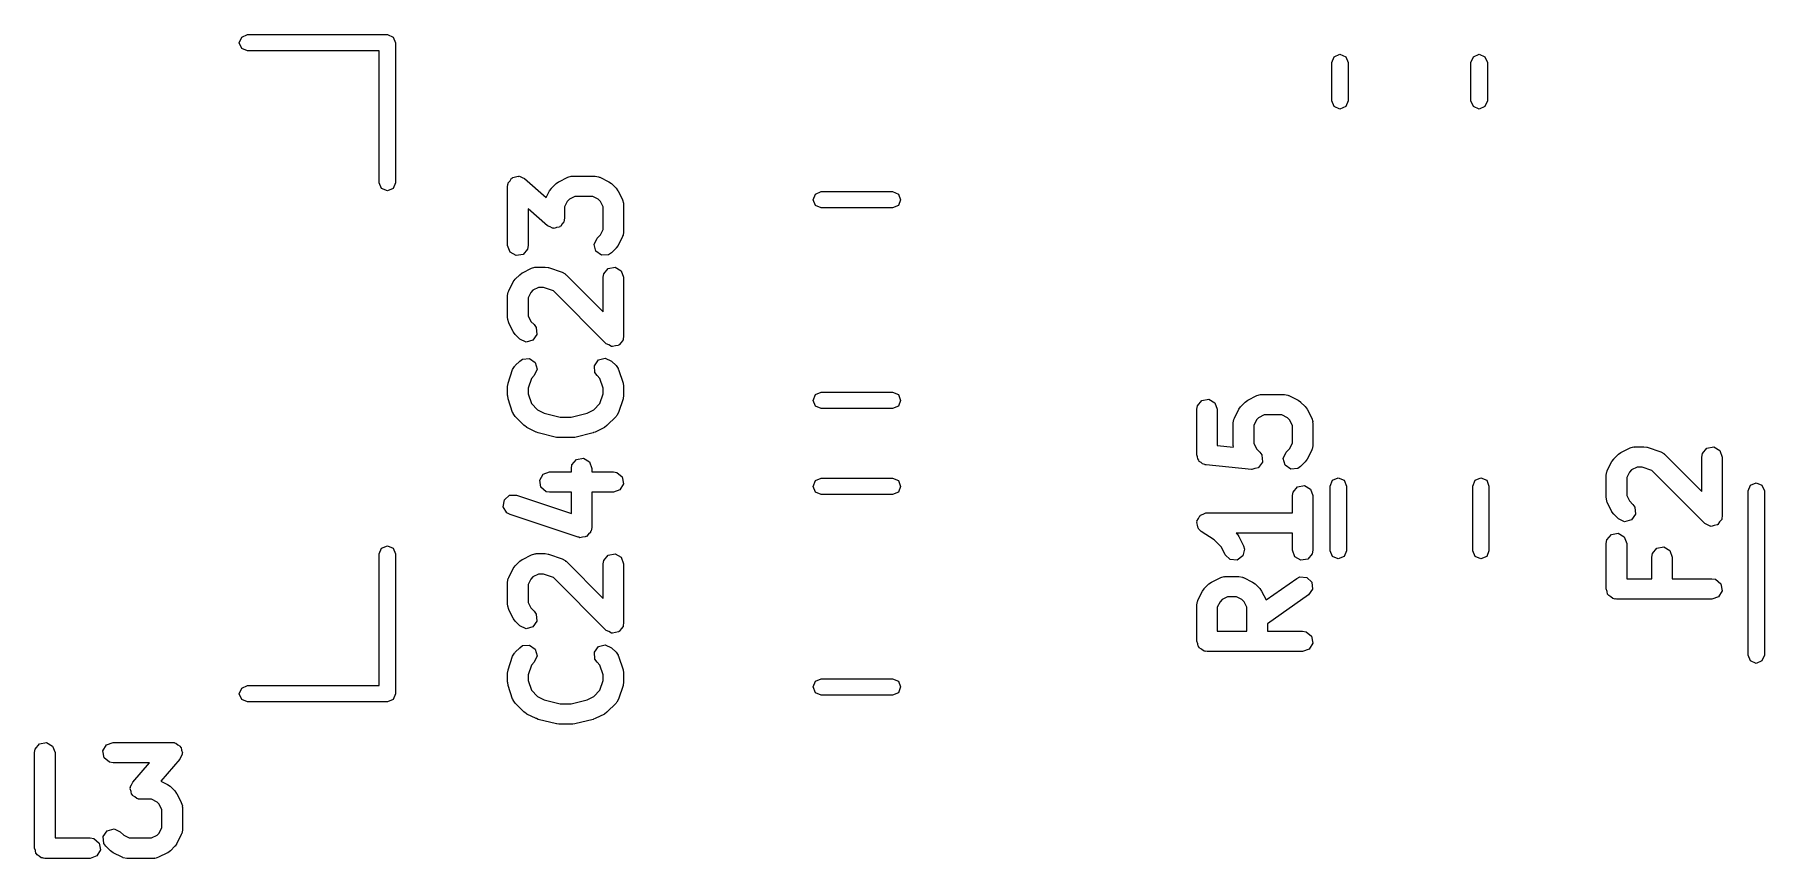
# Model space of a CAD drawing. Extents: x 72 to 186, y -144 to -85.
# Drawn here: x 136.18 to 148.85, y -143.69 to -137.66 of the extents above; entities that cross this region are included whole.
import ezdxf

# ---------------------------------------------------------------- set-up
doc = ezdxf.new("R2010")
doc.units = 0
doc.layers.add('BLACK', color=7, linetype='CONTINUOUS')

msp = doc.modelspace()

# ---------------------------------------------------------------- linework, layer by layer
at = {"layer": 'BLACK', "linetype": 'CONTINUOUS'}
for p, q in [((137.675, -137.715), (137.693, -137.673)), ((137.693, -137.757), (137.675, -137.715)), ((137.693, -137.673), (137.735, -137.655)), ((137.735, -137.775), (137.693, -137.757)), ((137.735, -137.655), (138.76, -137.655)), ((138.7, -137.775), (137.735, -137.775)), ((138.7, -138.74), (138.7, -137.775)), ((138.76, -137.655), (138.802, -137.673)), ((138.802, -137.673), (138.82, -137.715)), ((138.82, -137.715), (138.82, -138.74)), ((145.68, -137.859), (145.698, -137.817)), ((145.68, -138.141), (145.68, -137.859)), ((145.698, -137.817), (145.74, -137.799)), ((145.74, -137.799), (145.782, -137.817)), ((145.782, -137.817), (145.8, -137.859)), ((145.8, -137.859), (145.8, -138.141)), ((146.7, -137.859), (146.718, -137.817)), ((146.7, -138.141), (146.7, -137.859)), ((146.718, -137.817), (146.76, -137.799)), ((146.76, -137.799), (146.802, -137.817)), ((146.802, -137.817), (146.82, -137.859)), ((146.82, -137.859), (146.82, -138.141)), ((145.698, -138.183), (145.68, -138.141)), ((145.8, -138.141), (145.782, -138.183)), ((146.718, -138.183), (146.7, -138.141)), ((146.82, -138.141), (146.802, -138.183)), ((145.74, -138.201), (145.698, -138.183)), ((145.782, -138.183), (145.74, -138.201)), ((146.76, -138.201), (146.718, -138.183)), ((146.802, -138.183), (146.76, -138.201)), ((138.718, -138.782), (138.7, -138.74)), ((138.76, -138.8), (138.718, -138.782)), ((138.802, -138.782), (138.76, -138.8)), ((138.82, -138.74), (138.802, -138.782)), ((139.641, -138.767), (139.643, -138.756)), ((139.641, -139.2), (139.641, -138.767)), ((139.642, -138.752), (139.644, -138.749)), ((139.643, -138.756), (139.642, -138.752)), ((139.644, -138.749), (139.646, -138.741)), ((139.646, -138.741), (139.659, -138.726)), ((139.659, -138.726), (139.669, -138.708)), ((139.669, -138.708), (139.675, -138.706)), ((139.675, -138.706), (139.679, -138.702)), ((139.679, -138.702), (139.698, -138.698)), ((139.698, -138.698), (139.718, -138.692)), ((139.718, -138.692), (139.723, -138.694)), ((139.723, -138.694), (139.729, -138.693)), ((139.729, -138.693), (139.747, -138.703)), ((139.747, -138.703), (139.765, -138.71)), ((139.765, -138.71), (139.924, -138.849)), ((139.949, -138.8), (139.962, -138.782)), ((139.962, -138.782), (139.963, -138.78)), ((139.963, -138.78), (139.996, -138.747)), ((139.996, -138.747), (140.015, -138.734)), ((140.015, -138.734), (140.016, -138.733)), ((140.016, -138.733), (140.082, -138.7)), ((140.082, -138.7), (140.107, -138.692)), ((140.107, -138.692), (140.112, -138.693)), ((140.112, -138.693), (140.116, -138.692)), ((140.116, -138.692), (140.283, -138.692)), ((140.283, -138.692), (140.308, -138.696)), ((140.308, -138.696), (140.312, -138.699)), ((140.312, -138.699), (140.316, -138.7)), ((140.316, -138.7), (140.383, -138.733)), ((140.383, -138.733), (140.401, -138.746)), ((140.401, -138.746), (140.402, -138.747)), ((140.402, -138.747), (140.436, -138.78)), ((140.436, -138.78), (140.449, -138.799)), ((139.924, -138.849), (139.949, -138.8)), ((140.078, -138.878), (140.058, -138.918)), ((140.094, -138.862), (140.078, -138.878)), ((140.134, -138.842), (140.094, -138.862)), ((140.265, -138.842), (140.134, -138.842)), ((140.305, -138.862), (140.265, -138.842)), ((140.321, -138.878), (140.305, -138.862)), ((140.341, -138.918), (140.321, -138.878)), ((140.449, -138.799), (140.45, -138.8)), ((140.45, -138.8), (140.483, -138.866)), ((140.483, -138.866), (140.491, -138.891)), ((140.491, -138.891), (140.489, -138.896)), ((140.489, -138.896), (140.491, -138.9)), ((140.491, -138.9), (140.491, -139.1)), ((141.879, -138.865), (141.896, -138.823)), ((141.896, -138.907), (141.879, -138.865)), ((141.896, -138.823), (141.939, -138.805)), ((141.939, -138.925), (141.896, -138.907)), ((141.939, -138.805), (142.461, -138.805)), ((142.461, -138.805), (142.504, -138.823)), ((142.504, -138.907), (142.461, -138.925)), ((142.504, -138.823), (142.521, -138.865)), ((142.521, -138.865), (142.504, -138.907)), ((139.933, -139.056), (139.791, -138.932)), ((139.791, -138.932), (139.791, -139.2)), ((140.04, -139.041), (140.03, -139.058)), ((140.053, -139.026), (140.04, -139.041)), ((140.055, -139.017), (140.053, -139.026)), ((140.056, -139.015), (140.055, -139.017)), ((140.058, -139), (140.056, -139.011)), ((140.056, -139.011), (140.056, -139.015)), ((140.058, -138.918), (140.058, -139)), ((140.341, -139.082), (140.341, -138.918)), ((142.461, -138.925), (141.939, -138.925)), ((139.952, -139.064), (139.933, -139.056)), ((139.97, -139.074), (139.952, -139.064)), ((139.976, -139.073), (139.97, -139.074)), ((139.981, -139.075), (139.976, -139.073)), ((140, -139.068), (139.981, -139.075)), ((140.02, -139.065), (140, -139.068)), ((140.024, -139.06), (140.02, -139.065)), ((140.03, -139.058), (140.024, -139.06)), ((140.275, -139.193), (140.296, -139.147)), ((140.296, -139.147), (140.321, -139.122)), ((140.321, -139.122), (140.341, -139.082)), ((140.483, -139.134), (140.45, -139.2)), ((140.484, -139.129), (140.483, -139.134)), ((140.487, -139.126), (140.484, -139.129)), ((140.491, -139.1), (140.487, -139.126)), ((139.659, -139.248), (139.641, -139.2)), ((139.703, -139.274), (139.659, -139.248)), ((139.754, -139.265), (139.703, -139.274)), ((139.787, -139.226), (139.754, -139.265)), ((139.791, -139.2), (139.787, -139.226)), ((140.288, -139.243), (140.275, -139.193)), ((140.33, -139.272), (140.288, -139.243)), ((140.381, -139.268), (140.33, -139.272)), ((140.402, -139.253), (140.381, -139.268)), ((140.436, -139.22), (140.402, -139.253)), ((140.45, -139.2), (140.436, -139.218)), ((140.436, -139.218), (140.436, -139.22)), ((139.696, -139.447), (139.73, -139.414)), ((139.73, -139.414), (139.748, -139.401)), ((139.748, -139.401), (139.749, -139.4)), ((139.749, -139.4), (139.816, -139.366)), ((139.816, -139.366), (139.841, -139.359)), ((139.841, -139.359), (139.845, -139.36)), ((139.845, -139.36), (139.849, -139.358)), ((139.849, -139.358), (139.916, -139.358)), ((139.916, -139.358), (139.938, -139.362)), ((139.938, -139.362), (139.94, -139.362)), ((139.94, -139.362), (140.04, -139.396)), ((140.04, -139.396), (140.063, -139.408)), ((140.063, -139.408), (140.065, -139.412)), ((140.065, -139.412), (140.069, -139.414)), ((140.069, -139.414), (140.341, -139.686)), ((140.341, -139.433), (140.346, -139.408)), ((140.346, -139.408), (140.379, -139.368)), ((140.379, -139.368), (140.429, -139.359)), ((140.429, -139.359), (140.473, -139.385)), ((140.473, -139.385), (140.491, -139.433)), ((139.641, -139.567), (139.646, -139.541)), ((139.646, -139.541), (139.648, -139.538)), ((139.648, -139.538), (139.649, -139.533)), ((139.649, -139.533), (139.682, -139.466)), ((139.682, -139.466), (139.696, -139.448)), ((139.696, -139.448), (139.696, -139.447)), ((139.811, -139.544), (139.791, -139.584)), ((139.827, -139.528), (139.811, -139.544)), ((139.867, -139.508), (139.827, -139.528)), ((139.904, -139.508), (139.867, -139.508)), ((139.976, -139.532), (139.904, -139.508)), ((140.363, -139.92), (139.976, -139.532)), ((140.341, -139.686), (140.341, -139.433)), ((140.491, -139.433), (140.491, -139.867)), ((139.641, -139.733), (139.641, -139.567)), ((139.791, -139.584), (139.791, -139.716)), ((139.643, -139.738), (139.641, -139.733)), ((139.642, -139.742), (139.643, -139.738)), ((139.649, -139.767), (139.642, -139.742)), ((139.682, -139.834), (139.649, -139.767)), ((139.791, -139.716), (139.811, -139.756)), ((139.811, -139.756), (139.836, -139.78)), ((139.836, -139.78), (139.851, -139.802)), ((139.851, -139.802), (139.855, -139.853)), ((139.683, -139.835), (139.682, -139.834)), ((139.696, -139.853), (139.683, -139.835)), ((139.73, -139.886), (139.696, -139.853)), ((139.776, -139.908), (139.73, -139.886)), ((139.826, -139.895), (139.776, -139.908)), ((139.855, -139.853), (139.826, -139.895)), ((140.383, -139.929), (140.363, -139.92)), ((140.403, -139.941), (140.383, -139.929)), ((140.456, -139.929), (140.454, -139.932)), ((140.459, -139.928), (140.456, -139.929)), ((140.472, -139.91), (140.459, -139.928)), ((140.487, -139.892), (140.472, -139.91)), ((140.488, -139.886), (140.487, -139.888)), ((140.487, -139.888), (140.487, -139.892)), ((140.491, -139.867), (140.488, -139.883)), ((140.488, -139.883), (140.488, -139.886)), ((139.696, -140.08), (139.73, -140.047)), ((139.73, -140.047), (139.751, -140.032)), ((139.751, -140.032), (139.802, -140.028)), ((139.802, -140.028), (139.844, -140.057)), ((139.844, -140.057), (139.857, -140.107)), ((140.277, -140.081), (140.306, -140.039)), ((140.306, -140.039), (140.356, -140.025)), ((140.356, -140.025), (140.402, -140.047)), ((140.402, -140.047), (140.436, -140.08)), ((140.406, -139.94), (140.403, -139.941)), ((140.409, -139.941), (140.406, -139.94)), ((140.431, -139.936), (140.409, -139.941)), ((140.454, -139.932), (140.431, -139.936)), ((139.645, -140.21), (139.678, -140.11)), ((139.678, -140.11), (139.691, -140.087)), ((139.691, -140.087), (139.694, -140.084)), ((139.694, -140.084), (139.696, -140.08)), ((139.815, -140.174), (139.791, -140.246)), ((139.836, -140.153), (139.815, -140.174)), ((139.857, -140.107), (139.836, -140.153)), ((140.281, -140.132), (140.277, -140.081)), ((140.296, -140.153), (140.281, -140.132)), ((140.317, -140.174), (140.296, -140.153)), ((140.341, -140.246), (140.317, -140.174)), ((140.436, -140.08), (140.451, -140.102)), ((140.451, -140.102), (140.451, -140.106)), ((140.451, -140.106), (140.454, -140.11)), ((140.454, -140.11), (140.487, -140.21)), ((139.641, -140.233), (139.645, -140.211)), ((139.641, -140.3), (139.641, -140.233)), ((139.642, -140.302), (139.641, -140.3)), ((139.645, -140.324), (139.642, -140.302)), ((139.645, -140.211), (139.645, -140.21)), ((139.791, -140.246), (139.791, -140.288)), ((139.791, -140.288), (139.815, -140.359)), ((140.317, -140.359), (140.341, -140.288)), ((140.341, -140.288), (140.341, -140.246)), ((140.487, -140.21), (140.49, -140.232)), ((140.491, -140.3), (140.487, -140.322)), ((140.49, -140.232), (140.491, -140.233)), ((140.491, -140.233), (140.491, -140.3)), ((141.879, -140.335), (141.896, -140.293)), ((141.896, -140.293), (141.939, -140.275)), ((141.939, -140.275), (142.461, -140.275)), ((142.461, -140.275), (142.504, -140.293)), ((142.504, -140.293), (142.521, -140.335)), ((145.066, -140.333), (145.132, -140.3)), ((145.132, -140.3), (145.157, -140.292)), ((145.157, -140.292), (145.162, -140.293)), ((145.162, -140.293), (145.166, -140.292)), ((145.166, -140.292), (145.333, -140.292)), ((145.333, -140.292), (145.358, -140.296)), ((145.358, -140.296), (145.362, -140.299)), ((145.362, -140.299), (145.366, -140.3)), ((145.366, -140.3), (145.433, -140.333)), ((139.678, -140.424), (139.645, -140.324)), ((139.681, -140.427), (139.678, -140.424)), ((139.681, -140.432), (139.681, -140.427)), ((139.696, -140.453), (139.681, -140.432)), ((139.815, -140.359), (139.86, -140.405)), ((139.86, -140.405), (139.909, -140.429)), ((139.909, -140.429), (140.025, -140.458)), ((140.107, -140.458), (140.223, -140.429)), ((140.223, -140.429), (140.272, -140.405)), ((140.272, -140.405), (140.317, -140.359)), ((140.454, -140.424), (140.441, -140.447)), ((140.487, -140.324), (140.454, -140.424)), ((140.487, -140.322), (140.487, -140.324)), ((141.896, -140.377), (141.879, -140.335)), ((141.939, -140.395), (141.896, -140.377)), ((142.461, -140.395), (141.939, -140.395)), ((142.504, -140.377), (142.461, -140.395)), ((142.521, -140.335), (142.504, -140.377)), ((144.691, -140.4), (144.696, -140.374)), ((144.691, -140.733), (144.691, -140.4)), ((144.696, -140.374), (144.729, -140.335)), ((144.729, -140.335), (144.779, -140.326)), ((144.779, -140.326), (144.823, -140.352)), ((144.823, -140.352), (144.841, -140.4)), ((144.841, -140.4), (144.841, -140.665)), ((144.966, -140.466), (144.999, -140.4)), ((144.999, -140.4), (145.012, -140.382)), ((145.012, -140.382), (145.013, -140.38)), ((145.013, -140.38), (145.046, -140.347)), ((145.046, -140.347), (145.065, -140.334)), ((145.065, -140.334), (145.066, -140.333)), ((145.433, -140.333), (145.451, -140.346)), ((145.451, -140.346), (145.452, -140.347)), ((145.452, -140.347), (145.486, -140.38)), ((145.486, -140.38), (145.499, -140.399)), ((145.499, -140.399), (145.5, -140.4)), ((145.5, -140.4), (145.533, -140.466)), ((139.763, -140.52), (139.696, -140.453)), ((139.764, -140.52), (139.763, -140.52)), ((139.782, -140.534), (139.764, -140.52)), ((139.849, -140.567), (139.782, -140.534)), ((140.025, -140.458), (140.107, -140.458)), ((140.35, -140.534), (140.283, -140.567)), ((140.351, -140.533), (140.35, -140.534)), ((140.369, -140.52), (140.351, -140.533)), ((140.436, -140.453), (140.369, -140.52)), ((140.438, -140.449), (140.436, -140.453)), ((140.441, -140.447), (140.438, -140.449)), ((144.958, -140.5), (144.962, -140.474)), ((144.958, -140.667), (144.958, -140.5)), ((144.962, -140.474), (144.965, -140.471)), ((144.965, -140.471), (144.966, -140.466)), ((145.128, -140.478), (145.108, -140.518)), ((145.108, -140.518), (145.108, -140.649)), ((145.144, -140.462), (145.128, -140.478)), ((145.184, -140.442), (145.144, -140.462)), ((145.315, -140.442), (145.184, -140.442)), ((145.355, -140.462), (145.315, -140.442)), ((145.371, -140.478), (145.355, -140.462)), ((145.391, -140.518), (145.371, -140.478)), ((145.391, -140.649), (145.391, -140.518)), ((145.533, -140.466), (145.541, -140.491)), ((145.541, -140.491), (145.539, -140.496)), ((145.539, -140.496), (145.541, -140.5)), ((145.541, -140.5), (145.541, -140.667)), ((139.853, -140.567), (139.849, -140.567)), ((139.865, -140.573), (139.853, -140.567)), ((139.998, -140.606), (139.865, -140.573)), ((140.001, -140.606), (139.998, -140.606)), ((140.016, -140.608), (140.001, -140.606)), ((140.116, -140.608), (140.016, -140.608)), ((140.119, -140.607), (140.116, -140.608)), ((140.134, -140.606), (140.119, -140.607)), ((140.268, -140.573), (140.134, -140.606)), ((140.27, -140.571), (140.268, -140.573)), ((140.283, -140.567), (140.27, -140.571)), ((144.841, -140.665), (144.959, -140.677)), ((144.959, -140.671), (144.958, -140.667)), ((144.958, -140.675), (144.959, -140.671)), ((144.959, -140.677), (144.958, -140.675)), ((145.108, -140.649), (145.128, -140.689)), ((145.128, -140.689), (145.152, -140.714)), ((145.346, -140.714), (145.371, -140.689)), ((145.371, -140.689), (145.391, -140.649)), ((145.537, -140.692), (145.534, -140.696)), ((145.541, -140.667), (145.537, -140.692)), ((147.799, -140.716), (147.866, -140.683)), ((147.866, -140.683), (147.891, -140.675)), ((147.891, -140.675), (147.895, -140.677)), ((147.895, -140.677), (147.899, -140.675)), ((147.899, -140.675), (147.966, -140.675)), ((147.966, -140.675), (147.988, -140.679)), ((147.988, -140.679), (147.99, -140.679)), ((147.99, -140.679), (148.09, -140.712)), ((148.396, -140.724), (148.429, -140.685)), ((148.429, -140.685), (148.479, -140.676)), ((148.479, -140.676), (148.523, -140.702)), ((140.108, -140.833), (140.112, -140.808)), ((140.112, -140.808), (140.145, -140.768)), ((140.145, -140.768), (140.196, -140.759)), ((140.196, -140.759), (140.24, -140.785)), ((140.24, -140.785), (140.258, -140.833)), ((144.696, -140.748), (144.691, -140.733)), ((144.698, -140.764), (144.696, -140.748)), ((144.705, -140.772), (144.698, -140.764)), ((144.709, -140.782), (144.705, -140.772)), ((144.722, -140.79), (144.709, -140.782)), ((144.733, -140.801), (144.722, -140.79)), ((144.75, -140.806), (144.733, -140.801)), ((144.753, -140.807), (144.75, -140.806)), ((144.755, -140.807), (144.753, -140.807)), ((144.759, -140.808), (144.755, -140.807)), ((145.092, -140.841), (144.759, -140.808)), ((145.157, -140.807), (145.142, -140.828)), ((145.152, -140.714), (145.167, -140.735)), ((145.172, -140.787), (145.157, -140.807)), ((145.167, -140.735), (145.167, -140.735)), ((145.167, -140.735), (145.168, -140.736)), ((145.168, -140.736), (145.17, -140.761)), ((145.17, -140.761), (145.172, -140.786)), ((145.172, -140.786), (145.172, -140.786)), ((145.172, -140.786), (145.172, -140.787)), ((145.325, -140.76), (145.346, -140.714)), ((145.338, -140.81), (145.325, -140.76)), ((145.38, -140.839), (145.338, -140.81)), ((145.486, -140.786), (145.452, -140.82)), ((145.5, -140.767), (145.486, -140.785)), ((145.486, -140.785), (145.486, -140.786)), ((145.533, -140.7), (145.5, -140.767)), ((145.534, -140.696), (145.533, -140.7)), ((147.699, -140.85), (147.732, -140.783)), ((147.732, -140.783), (147.746, -140.765)), ((147.746, -140.764), (147.78, -140.73)), ((147.746, -140.765), (147.746, -140.764)), ((147.78, -140.73), (147.798, -140.717)), ((147.798, -140.717), (147.799, -140.716)), ((148.09, -140.712), (148.113, -140.725)), ((148.113, -140.725), (148.115, -140.728)), ((148.115, -140.728), (148.119, -140.73)), ((148.119, -140.73), (148.391, -141.002)), ((148.391, -140.75), (148.396, -140.724)), ((148.391, -141.002), (148.391, -140.75)), ((148.523, -140.702), (148.541, -140.75)), ((148.541, -140.75), (148.541, -141.183)), ((139.876, -140.92), (139.901, -140.876)), ((139.884, -140.971), (139.876, -140.92)), ((139.901, -140.876), (139.949, -140.858)), ((139.949, -140.858), (140.108, -140.858)), ((140.108, -140.858), (140.108, -140.833)), ((140.258, -140.833), (140.258, -140.858)), ((140.258, -140.858), (140.416, -140.858)), ((140.416, -140.858), (140.442, -140.863)), ((140.442, -140.863), (140.481, -140.896)), ((140.481, -140.896), (140.49, -140.946)), ((141.879, -140.965), (141.896, -140.923)), ((141.896, -140.923), (141.939, -140.905)), ((141.939, -140.905), (142.461, -140.905)), ((142.461, -140.905), (142.504, -140.923)), ((142.504, -140.923), (142.521, -140.965)), ((145.093, -140.841), (145.092, -140.841)), ((145.092, -140.841), (145.092, -140.841)), ((145.117, -140.835), (145.093, -140.841)), ((145.142, -140.829), (145.117, -140.835)), ((145.142, -140.828), (145.142, -140.828)), ((145.142, -140.828), (145.142, -140.829)), ((145.431, -140.835), (145.38, -140.839)), ((145.452, -140.82), (145.431, -140.835)), ((145.667, -140.963), (145.685, -140.92)), ((145.685, -140.92), (145.727, -140.903)), ((145.727, -140.903), (145.77, -140.92)), ((145.77, -140.92), (145.787, -140.963)), ((146.713, -140.963), (146.73, -140.92)), ((146.73, -140.92), (146.772, -140.903)), ((146.772, -140.903), (146.815, -140.92)), ((146.815, -140.92), (146.832, -140.963)), ((147.691, -140.883), (147.696, -140.858)), ((147.691, -141.05), (147.691, -140.883)), ((147.696, -140.858), (147.698, -140.854)), ((147.698, -140.854), (147.699, -140.85)), ((147.861, -140.861), (147.841, -140.901)), ((147.841, -140.901), (147.841, -141.032)), ((147.877, -140.845), (147.861, -140.861)), ((147.917, -140.825), (147.877, -140.845)), ((147.954, -140.825), (147.917, -140.825)), ((148.026, -140.849), (147.954, -140.825)), ((148.413, -141.236), (148.026, -140.849)), ((148.748, -140.956), (148.79, -140.938)), ((148.79, -140.938), (148.832, -140.956)), ((139.609, -141.115), (139.617, -141.064)), ((139.617, -141.064), (139.655, -141.03)), ((139.655, -141.03), (139.706, -141.029)), ((139.706, -141.029), (140.108, -141.163)), ((139.924, -141.004), (139.884, -140.971)), ((139.949, -141.008), (139.924, -141.004)), ((140.108, -141.008), (139.949, -141.008)), ((140.108, -141.163), (140.108, -141.008)), ((140.416, -141.008), (140.258, -141.008)), ((140.258, -141.008), (140.258, -141.267)), ((140.464, -140.991), (140.416, -141.008)), ((140.49, -140.946), (140.464, -140.991)), ((141.896, -141.007), (141.879, -140.965)), ((141.939, -141.025), (141.896, -141.007)), ((142.461, -141.025), (141.939, -141.025)), ((142.504, -141.007), (142.461, -141.025)), ((142.521, -140.965), (142.504, -141.007)), ((145.391, -141.033), (145.396, -141.008)), ((145.391, -141.158), (145.391, -141.033)), ((145.396, -141.008), (145.429, -140.968)), ((145.429, -140.968), (145.479, -140.959)), ((145.479, -140.959), (145.523, -140.985)), ((145.523, -140.985), (145.541, -141.033)), ((145.541, -141.033), (145.541, -141.433)), ((145.667, -141.437), (145.667, -140.963)), ((145.787, -140.963), (145.787, -141.437)), ((146.713, -141.437), (146.713, -140.963)), ((146.832, -140.963), (146.832, -141.437)), ((147.693, -141.054), (147.691, -141.05)), ((147.692, -141.059), (147.693, -141.054)), ((147.699, -141.084), (147.692, -141.059)), ((147.841, -141.032), (147.861, -141.072)), ((147.861, -141.072), (147.886, -141.097)), ((148.73, -140.998), (148.748, -140.956)), ((148.73, -142.202), (148.73, -140.998)), ((148.832, -140.956), (148.85, -140.998)), ((148.85, -140.998), (148.85, -142.202)), ((139.636, -141.159), (139.609, -141.115)), ((139.659, -141.171), (139.636, -141.159)), ((140.159, -141.338), (139.659, -141.171)), ((144.703, -141.201), (144.712, -141.182)), ((144.712, -141.182), (144.716, -141.18)), ((144.716, -141.18), (144.718, -141.176)), ((144.718, -141.176), (144.738, -141.168)), ((144.738, -141.168), (144.758, -141.159)), ((144.758, -141.159), (144.762, -141.16)), ((144.762, -141.16), (144.766, -141.158)), ((144.766, -141.158), (145.391, -141.158)), ((147.732, -141.15), (147.699, -141.084)), ((147.733, -141.151), (147.732, -141.15)), ((147.746, -141.17), (147.733, -141.151)), ((147.78, -141.203), (147.746, -141.17)), ((147.905, -141.169), (147.876, -141.211)), ((147.886, -141.097), (147.901, -141.118)), ((147.901, -141.118), (147.905, -141.169)), ((148.541, -141.183), (148.538, -141.199)), ((148.538, -141.199), (148.538, -141.203)), ((140.233, -141.316), (140.22, -141.332)), ((140.249, -141.302), (140.233, -141.316)), ((140.253, -141.292), (140.249, -141.297)), ((140.249, -141.297), (140.249, -141.302)), ((140.258, -141.267), (140.253, -141.292)), ((144.691, -141.229), (144.693, -141.225)), ((144.697, -141.249), (144.691, -141.229)), ((144.692, -141.22), (144.703, -141.201)), ((144.693, -141.225), (144.692, -141.22)), ((144.701, -141.271), (144.697, -141.249)), ((144.704, -141.274), (144.701, -141.271)), ((144.706, -141.278), (144.704, -141.274)), ((144.724, -141.296), (144.706, -141.278)), ((144.818, -141.358), (144.724, -141.296)), ((145.391, -141.308), (144.98, -141.308)), ((144.98, -141.308), (144.986, -141.314)), ((144.986, -141.314), (144.999, -141.332)), ((145.391, -141.433), (145.391, -141.308)), ((147.696, -141.358), (147.729, -141.318)), ((147.729, -141.318), (147.779, -141.309)), ((147.779, -141.309), (147.823, -141.335)), ((147.826, -141.225), (147.78, -141.203)), ((147.876, -141.211), (147.826, -141.225)), ((148.433, -141.246), (148.413, -141.236)), ((148.453, -141.257), (148.433, -141.246)), ((148.456, -141.257), (148.453, -141.257)), ((148.459, -141.258), (148.456, -141.257)), ((148.481, -141.252), (148.459, -141.258)), ((148.504, -141.248), (148.481, -141.252)), ((148.506, -141.246), (148.504, -141.248)), ((148.509, -141.245), (148.506, -141.246)), ((148.522, -141.226), (148.509, -141.245)), ((148.537, -141.209), (148.522, -141.226)), ((148.538, -141.203), (148.537, -141.204)), ((148.537, -141.204), (148.537, -141.209)), ((138.7, -141.46), (138.718, -141.418)), ((138.718, -141.418), (138.76, -141.4)), ((138.76, -141.4), (138.802, -141.418)), ((138.802, -141.418), (138.82, -141.46)), ((140.165, -141.338), (140.159, -141.338)), ((140.17, -141.341), (140.165, -141.338)), ((140.19, -141.337), (140.17, -141.341)), ((140.21, -141.336), (140.19, -141.337)), ((140.215, -141.333), (140.21, -141.336)), ((140.22, -141.332), (140.215, -141.333)), ((144.871, -141.411), (144.818, -141.358)), ((144.899, -141.467), (144.871, -141.411)), ((144.999, -141.332), (145, -141.333)), ((145, -141.333), (145.033, -141.4)), ((145.041, -141.425), (145.029, -141.475)), ((145.033, -141.4), (145.041, -141.425)), ((145.409, -141.482), (145.391, -141.433)), ((145.541, -141.433), (145.537, -141.459)), ((145.685, -141.48), (145.667, -141.437)), ((145.787, -141.437), (145.77, -141.48)), ((146.73, -141.48), (146.713, -141.437)), ((146.832, -141.437), (146.815, -141.48)), ((147.691, -141.383), (147.696, -141.358)), ((147.691, -141.717), (147.691, -141.383)), ((147.823, -141.335), (147.841, -141.383)), ((147.841, -141.383), (147.841, -141.642)), ((148.029, -141.458), (148.062, -141.418)), ((148.062, -141.418), (148.112, -141.409)), ((148.112, -141.409), (148.157, -141.435)), ((148.157, -141.435), (148.174, -141.483)), ((138.7, -142.425), (138.7, -141.46)), ((138.82, -141.46), (138.82, -142.485)), ((139.649, -141.633), (139.682, -141.566)), ((139.682, -141.566), (139.696, -141.548)), ((139.696, -141.547), (139.73, -141.514)), ((139.696, -141.548), (139.696, -141.547)), ((139.73, -141.514), (139.748, -141.501)), ((139.748, -141.501), (139.749, -141.5)), ((139.749, -141.5), (139.816, -141.466)), ((139.816, -141.466), (139.841, -141.459)), ((139.841, -141.459), (139.845, -141.46)), ((139.845, -141.46), (139.849, -141.458)), ((139.849, -141.458), (139.916, -141.458)), ((139.916, -141.458), (139.938, -141.462)), ((139.938, -141.462), (139.94, -141.462)), ((139.94, -141.462), (140.04, -141.496)), ((140.04, -141.496), (140.063, -141.508)), ((140.063, -141.508), (140.065, -141.512)), ((140.065, -141.512), (140.069, -141.514)), ((140.069, -141.514), (140.341, -141.786)), ((140.341, -141.533), (140.346, -141.508)), ((140.341, -141.786), (140.341, -141.533)), ((140.346, -141.508), (140.379, -141.468)), ((140.379, -141.468), (140.429, -141.459)), ((140.429, -141.459), (140.473, -141.485)), ((140.473, -141.485), (140.491, -141.533)), ((140.491, -141.533), (140.491, -141.967)), ((144.936, -141.502), (144.899, -141.467)), ((144.987, -141.505), (144.936, -141.502)), ((145.029, -141.475), (144.987, -141.505)), ((145.453, -141.507), (145.409, -141.482)), ((145.504, -141.498), (145.453, -141.507)), ((145.537, -141.459), (145.504, -141.498)), ((145.727, -141.497), (145.685, -141.48)), ((145.77, -141.48), (145.727, -141.497)), ((146.772, -141.497), (146.73, -141.48)), ((146.815, -141.48), (146.772, -141.497)), ((148.024, -141.483), (148.029, -141.458)), ((148.024, -141.642), (148.024, -141.483)), ((148.174, -141.483), (148.174, -141.642)), ((139.641, -141.667), (139.646, -141.641)), ((139.641, -141.833), (139.641, -141.667)), ((139.646, -141.641), (139.648, -141.638)), ((139.648, -141.638), (139.649, -141.633)), ((139.811, -141.644), (139.791, -141.684)), ((139.791, -141.684), (139.791, -141.816)), ((139.827, -141.628), (139.811, -141.644)), ((139.867, -141.608), (139.827, -141.628)), ((139.904, -141.608), (139.867, -141.608)), ((139.976, -141.632), (139.904, -141.608)), ((140.363, -142.02), (139.976, -141.632)), ((144.746, -141.714), (144.78, -141.68)), ((144.78, -141.68), (144.798, -141.667)), ((144.798, -141.667), (144.799, -141.666)), ((144.799, -141.666), (144.866, -141.633)), ((144.866, -141.633), (144.891, -141.625)), ((144.891, -141.625), (144.895, -141.627)), ((144.895, -141.627), (144.899, -141.625)), ((144.899, -141.625), (144.999, -141.625)), ((144.999, -141.625), (145.025, -141.63)), ((145.025, -141.63), (145.028, -141.632)), ((145.028, -141.632), (145.033, -141.633)), ((145.033, -141.633), (145.1, -141.666)), ((145.1, -141.666), (145.118, -141.68)), ((145.118, -141.68), (145.119, -141.68)), ((145.119, -141.68), (145.152, -141.714)), ((145.198, -141.796), (145.423, -141.639)), ((145.423, -141.639), (145.447, -141.628)), ((145.447, -141.628), (145.498, -141.632)), ((145.498, -141.632), (145.534, -141.668)), ((145.534, -141.668), (145.538, -141.719)), ((147.841, -141.642), (148.024, -141.642)), ((148.174, -141.642), (148.466, -141.642)), ((148.466, -141.642), (148.492, -141.646)), ((148.492, -141.646), (148.531, -141.679)), ((148.531, -141.679), (148.54, -141.73)), ((139.643, -141.838), (139.641, -141.833)), ((139.791, -141.816), (139.811, -141.856)), ((144.691, -141.833), (144.696, -141.808)), ((144.691, -142.1), (144.691, -141.833)), ((144.696, -141.808), (144.698, -141.804)), ((144.698, -141.804), (144.699, -141.8)), ((144.699, -141.8), (144.732, -141.733)), ((144.732, -141.733), (144.746, -141.715)), ((144.746, -141.715), (144.746, -141.714)), ((144.861, -141.811), (144.841, -141.851)), ((144.877, -141.795), (144.861, -141.811)), ((144.917, -141.775), (144.877, -141.795)), ((144.982, -141.775), (144.917, -141.775)), ((145.022, -141.795), (144.982, -141.775)), ((145.038, -141.811), (145.022, -141.795)), ((145.058, -141.851), (145.038, -141.811)), ((145.152, -141.714), (145.165, -141.732)), ((145.165, -141.732), (145.166, -141.733)), ((145.166, -141.733), (145.198, -141.796)), ((145.509, -141.761), (145.208, -141.972)), ((145.538, -141.719), (145.509, -141.761)), ((147.698, -141.735), (147.691, -141.717)), ((147.701, -141.754), (147.698, -141.735)), ((147.706, -141.759), (147.701, -141.754)), ((147.709, -141.765), (147.706, -141.759)), ((147.725, -141.775), (147.709, -141.765)), ((147.74, -141.787), (147.725, -141.775)), ((147.75, -141.789), (147.74, -141.787)), ((147.753, -141.791), (147.75, -141.789)), ((147.756, -141.79), (147.753, -141.791)), ((147.766, -141.792), (147.756, -141.79)), ((148.466, -141.792), (147.766, -141.792)), ((148.514, -141.774), (148.466, -141.792)), ((148.54, -141.73), (148.514, -141.774)), ((139.642, -141.842), (139.643, -141.838)), ((139.649, -141.867), (139.642, -141.842)), ((139.682, -141.934), (139.649, -141.867)), ((139.683, -141.935), (139.682, -141.934)), ((139.696, -141.953), (139.683, -141.935)), ((139.73, -141.986), (139.696, -141.953)), ((139.811, -141.856), (139.836, -141.88)), ((139.855, -141.953), (139.826, -141.995)), ((139.836, -141.88), (139.851, -141.902)), ((139.851, -141.902), (139.855, -141.953)), ((144.841, -141.851), (144.841, -142.025)), ((145.058, -142.025), (145.058, -141.851)), ((139.776, -142.008), (139.73, -141.986)), ((139.826, -141.995), (139.776, -142.008)), ((140.383, -142.029), (140.363, -142.02)), ((140.403, -142.041), (140.383, -142.029)), ((140.406, -142.04), (140.403, -142.041)), ((140.409, -142.041), (140.406, -142.04)), ((140.431, -142.036), (140.409, -142.041)), ((140.454, -142.032), (140.431, -142.036)), ((140.456, -142.029), (140.454, -142.032)), ((140.459, -142.028), (140.456, -142.029)), ((140.472, -142.01), (140.459, -142.028)), ((140.487, -141.992), (140.472, -142.01)), ((140.488, -141.986), (140.487, -141.988)), ((140.487, -141.988), (140.487, -141.992)), ((140.491, -141.967), (140.488, -141.983)), ((140.488, -141.983), (140.488, -141.986)), ((144.841, -142.025), (145.058, -142.025)), ((145.208, -141.972), (145.208, -142.025)), ((145.208, -142.025), (145.466, -142.025)), ((145.466, -142.025), (145.492, -142.03)), ((145.492, -142.03), (145.531, -142.062)), ((145.531, -142.062), (145.54, -142.113)), ((139.645, -142.31), (139.678, -142.21)), ((139.678, -142.21), (139.691, -142.187)), ((139.691, -142.187), (139.694, -142.184)), ((139.694, -142.184), (139.696, -142.18)), ((139.696, -142.18), (139.73, -142.147)), ((139.73, -142.147), (139.751, -142.132)), ((139.751, -142.132), (139.802, -142.128)), ((139.802, -142.128), (139.844, -142.157)), ((139.857, -142.207), (139.836, -142.253)), ((139.844, -142.157), (139.857, -142.207)), ((140.277, -142.181), (140.306, -142.139)), ((140.281, -142.232), (140.277, -142.181)), ((140.306, -142.139), (140.356, -142.125)), ((140.356, -142.125), (140.402, -142.147)), ((140.402, -142.147), (140.436, -142.18)), ((140.436, -142.18), (140.451, -142.202)), ((140.451, -142.202), (140.451, -142.206)), ((140.451, -142.206), (140.454, -142.21)), ((140.454, -142.21), (140.487, -142.31)), ((144.698, -142.118), (144.691, -142.1)), ((144.701, -142.137), (144.698, -142.118)), ((144.706, -142.142), (144.701, -142.137)), ((144.709, -142.148), (144.706, -142.142)), ((144.725, -142.158), (144.709, -142.148)), ((144.74, -142.17), (144.725, -142.158)), ((144.75, -142.172), (144.74, -142.17)), ((144.753, -142.174), (144.75, -142.172)), ((144.756, -142.173), (144.753, -142.174)), ((144.766, -142.175), (144.756, -142.173)), ((145.466, -142.175), (144.766, -142.175)), ((145.514, -142.157), (145.466, -142.175)), ((145.54, -142.113), (145.514, -142.157)), ((148.748, -142.244), (148.73, -142.202)), ((148.85, -142.202), (148.832, -142.244)), ((139.641, -142.333), (139.645, -142.311)), ((139.641, -142.4), (139.641, -142.333)), ((139.645, -142.311), (139.645, -142.31)), ((139.815, -142.274), (139.791, -142.346)), ((139.836, -142.253), (139.815, -142.274)), ((140.296, -142.253), (140.281, -142.232)), ((140.317, -142.274), (140.296, -142.253)), ((140.341, -142.346), (140.317, -142.274)), ((140.487, -142.31), (140.49, -142.332)), ((140.49, -142.332), (140.491, -142.333)), ((140.491, -142.333), (140.491, -142.4)), ((148.79, -142.262), (148.748, -142.244)), ((148.832, -142.244), (148.79, -142.262)), ((137.675, -142.485), (137.693, -142.443)), ((137.693, -142.443), (137.735, -142.425)), ((137.735, -142.425), (138.7, -142.425)), ((139.642, -142.402), (139.641, -142.4)), ((139.645, -142.424), (139.642, -142.402)), ((139.678, -142.524), (139.645, -142.424)), ((139.791, -142.346), (139.791, -142.388)), ((139.791, -142.388), (139.815, -142.459)), ((139.815, -142.459), (139.86, -142.505)), ((140.272, -142.505), (140.317, -142.459)), ((140.317, -142.459), (140.341, -142.388)), ((140.341, -142.388), (140.341, -142.346)), ((140.487, -142.424), (140.454, -142.524)), ((140.491, -142.4), (140.487, -142.422)), ((140.487, -142.422), (140.487, -142.424)), ((141.879, -142.435), (141.896, -142.393)), ((141.896, -142.477), (141.879, -142.435)), ((141.896, -142.393), (141.939, -142.375)), ((141.939, -142.375), (142.461, -142.375)), ((142.461, -142.375), (142.504, -142.393)), ((142.504, -142.393), (142.521, -142.435)), ((142.521, -142.435), (142.504, -142.477)), ((137.693, -142.527), (137.675, -142.485)), ((137.735, -142.545), (137.693, -142.527)), ((138.76, -142.545), (137.735, -142.545)), ((138.802, -142.527), (138.76, -142.545)), ((138.82, -142.485), (138.802, -142.527)), ((139.681, -142.527), (139.678, -142.524)), ((139.681, -142.532), (139.681, -142.527)), ((139.696, -142.553), (139.681, -142.532)), ((139.763, -142.62), (139.696, -142.553)), ((139.86, -142.505), (139.909, -142.529)), ((139.909, -142.529), (140.025, -142.558)), ((140.025, -142.558), (140.107, -142.558)), ((140.107, -142.558), (140.223, -142.529)), ((140.223, -142.529), (140.272, -142.505)), ((140.436, -142.553), (140.369, -142.62)), ((140.438, -142.549), (140.436, -142.553)), ((140.441, -142.547), (140.438, -142.549)), ((140.454, -142.524), (140.441, -142.547)), ((141.939, -142.495), (141.896, -142.477)), ((142.461, -142.495), (141.939, -142.495)), ((142.504, -142.477), (142.461, -142.495)), ((139.764, -142.62), (139.763, -142.62)), ((139.782, -142.634), (139.764, -142.62)), ((139.849, -142.667), (139.782, -142.634)), ((139.853, -142.667), (139.849, -142.667)), ((139.865, -142.673), (139.853, -142.667)), ((139.998, -142.706), (139.865, -142.673)), ((140.001, -142.706), (139.998, -142.706)), ((140.016, -142.708), (140.001, -142.706)), ((140.116, -142.708), (140.016, -142.708)), ((140.119, -142.707), (140.116, -142.708)), ((140.134, -142.706), (140.119, -142.707)), ((140.268, -142.673), (140.134, -142.706)), ((140.27, -142.671), (140.268, -142.673)), ((140.283, -142.667), (140.27, -142.671)), ((140.35, -142.634), (140.283, -142.667)), ((140.351, -142.633), (140.35, -142.634)), ((140.369, -142.62), (140.351, -142.633)), ((136.212, -142.851), (136.263, -142.842)), ((136.263, -142.842), (136.307, -142.868)), ((136.702, -142.859), (136.75, -142.841)), ((136.75, -142.841), (137.183, -142.841)), ((137.183, -142.841), (137.194, -142.843)), ((137.194, -142.843), (137.198, -142.842)), ((137.198, -142.842), (137.201, -142.844)), ((137.201, -142.844), (137.209, -142.846)), ((137.209, -142.846), (137.224, -142.859)), ((136.175, -142.916), (136.18, -142.89)), ((136.175, -143.616), (136.175, -142.916)), ((136.18, -142.89), (136.212, -142.851)), ((136.307, -142.868), (136.325, -142.916)), ((136.325, -142.916), (136.325, -143.541)), ((136.676, -142.903), (136.702, -142.859)), ((136.685, -142.954), (136.676, -142.903)), ((136.724, -142.987), (136.685, -142.954)), ((137.24, -142.965), (137.101, -143.124)), ((137.224, -142.859), (137.242, -142.869)), ((137.247, -142.947), (137.24, -142.965)), ((137.242, -142.869), (137.244, -142.875)), ((137.244, -142.875), (137.248, -142.879)), ((137.257, -142.929), (137.247, -142.947)), ((137.248, -142.879), (137.252, -142.898)), ((137.252, -142.898), (137.258, -142.918)), ((137.258, -142.918), (137.256, -142.923)), ((137.256, -142.923), (137.257, -142.929)), ((136.75, -142.991), (136.724, -142.987)), ((137.018, -142.991), (136.75, -142.991)), ((136.894, -143.133), (137.018, -142.991)), ((136.875, -143.181), (136.877, -143.176)), ((136.882, -143.2), (136.875, -143.181)), ((136.876, -143.17), (136.886, -143.152)), ((136.877, -143.176), (136.876, -143.17)), ((136.885, -143.22), (136.882, -143.2)), ((136.89, -143.224), (136.885, -143.22)), ((136.886, -143.152), (136.894, -143.133)), ((136.892, -143.23), (136.89, -143.224)), ((137.101, -143.124), (137.15, -143.149)), ((137.15, -143.149), (137.168, -143.162)), ((137.168, -143.162), (137.17, -143.163)), ((137.17, -143.163), (137.203, -143.196)), ((137.203, -143.196), (137.216, -143.215)), ((137.216, -143.215), (137.217, -143.216)), ((137.217, -143.216), (137.25, -143.282)), ((136.909, -143.24), (136.892, -143.23)), ((136.924, -143.253), (136.909, -143.24)), ((136.933, -143.255), (136.924, -143.253)), ((136.935, -143.256), (136.933, -143.255)), ((136.939, -143.256), (136.935, -143.256)), ((136.95, -143.258), (136.939, -143.256)), ((137.032, -143.258), (136.95, -143.258)), ((137.072, -143.278), (137.032, -143.258)), ((137.088, -143.294), (137.072, -143.278)), ((137.108, -143.334), (137.088, -143.294)), ((137.108, -143.465), (137.108, -143.334)), ((137.25, -143.282), (137.258, -143.307)), ((137.258, -143.307), (137.257, -143.312)), ((137.257, -143.312), (137.258, -143.316)), ((137.258, -143.316), (137.258, -143.483)), ((136.707, -143.488), (136.757, -143.475)), ((136.757, -143.475), (136.803, -143.496)), ((137.088, -143.505), (137.108, -143.465)), ((136.325, -143.541), (136.583, -143.541)), ((136.583, -143.541), (136.609, -143.546)), ((136.609, -143.546), (136.648, -143.579)), ((136.648, -143.579), (136.657, -143.629)), ((136.678, -143.53), (136.707, -143.488)), ((136.682, -143.581), (136.678, -143.53)), ((136.697, -143.602), (136.682, -143.581)), ((136.73, -143.636), (136.697, -143.602)), ((136.803, -143.496), (136.828, -143.521)), ((136.828, -143.521), (136.868, -143.541)), ((136.868, -143.541), (137.032, -143.541)), ((137.032, -143.541), (137.072, -143.521)), ((137.072, -143.521), (137.088, -143.505)), ((137.203, -143.602), (137.17, -143.636)), ((137.204, -143.601), (137.203, -143.602)), ((137.217, -143.583), (137.204, -143.601)), ((137.25, -143.516), (137.217, -143.583)), ((137.251, -143.512), (137.25, -143.516)), ((137.254, -143.508), (137.251, -143.512)), ((137.258, -143.483), (137.254, -143.508)), ((136.182, -143.634), (136.175, -143.616)), ((136.185, -143.654), (136.182, -143.634)), ((136.19, -143.658), (136.185, -143.654)), ((136.193, -143.664), (136.19, -143.658)), ((136.209, -143.674), (136.193, -143.664)), ((136.224, -143.687), (136.209, -143.674)), ((136.234, -143.688), (136.224, -143.687)), ((136.237, -143.69), (136.234, -143.688)), ((136.24, -143.689), (136.237, -143.69)), ((136.25, -143.691), (136.24, -143.689)), ((136.583, -143.691), (136.25, -143.691)), ((136.632, -143.673), (136.583, -143.691)), ((136.657, -143.629), (136.632, -143.673)), ((136.732, -143.636), (136.73, -143.636)), ((136.75, -143.65), (136.732, -143.636)), ((136.816, -143.683), (136.75, -143.65)), ((136.821, -143.684), (136.816, -143.683)), ((136.824, -143.687), (136.821, -143.684)), ((136.85, -143.691), (136.824, -143.687)), ((137.05, -143.691), (136.85, -143.691)), ((137.054, -143.689), (137.05, -143.691)), ((137.059, -143.691), (137.054, -143.689)), ((137.084, -143.683), (137.059, -143.691)), ((137.15, -143.65), (137.084, -143.683)), ((137.151, -143.649), (137.15, -143.65)), ((137.17, -143.636), (137.151, -143.649))]:
    msp.add_line(p, q, dxfattribs=at)

doc.saveas('drawing.dxf')
